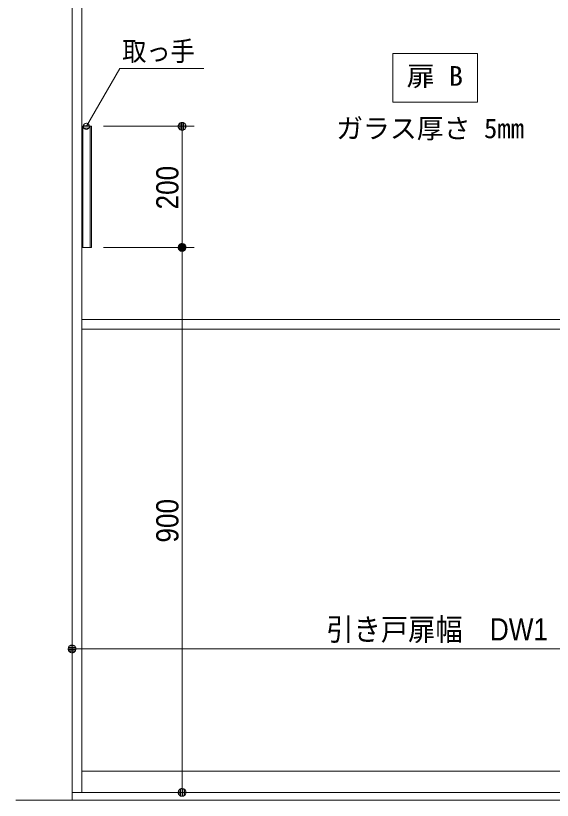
# Model space of a CAD drawing. Units: millimetres, scale not verified. Extents: x -6062 to 6062, y -3045 to 3045.
# Drawn here: x -4581 to -3694, y -2000 to -704 of the extents above; entities that cross this region are included whole.
import ezdxf
from ezdxf.enums import TextEntityAlignment as Align

# ---------------------------------------------------------------- set-up
doc = ezdxf.new("R2010")
doc.units = ezdxf.units.MM
doc.header["$LTSCALE"] = 20
for name, color, linetype, lineweight in [('0-0_3一般', 7, 'Continuous', 9), ('0-1_2寸法-3', 7, 'Continuous', 9), ('0-2_2寸法-1', 7, 'Continuous', 9), ('0-3_0', 7, 'Continuous', 9)]:
    doc.layers.add(name, color=color, linetype=linetype, lineweight=lineweight)
doc.styles.add('ＭＳ ゴシック', font='')
doc.styles.add('ＭＳ Ｐゴシック', font='')
doc.styles.get('ＭＳ ゴシック').set_extended_font_data('MS Gothic')
doc.styles.get('ＭＳ Ｐゴシック').set_extended_font_data('MS PGothic')

# ---------------------------------------------------------------- blocks, each defined once
blk = doc.blocks.new('_Dot')
at = {"layer": '0-3_0'}
for p, q in [((-10, 0), (-20, 0)), ((9.78, 2), (-9.78, 2)), ((7.99, 6), (-7.99, 6)), ((9.16, -3.98), (-9.16, -3.98)), ((6, -7.98), (-6, -7.98))]:
    blk.add_line(p, q, dxfattribs=at)
for points in [[(10, 0), (9.92, 1.25), (9.69, 2.49), (9.3, 3.68), (8.76, 4.82), (8.09, 5.88), (7.29, 6.85), (6.37, 7.71), (5.36, 8.44), (4.26, 9.05), (3.09, 9.51), (1.87, 9.82), (0.63, 9.98), (-0.63, 9.98), (-1.87, 9.82), (-3.09, 9.51), (-4.26, 9.05), (-5.36, 8.44), (-6.37, 7.71), (-7.29, 6.85), (-8.09, 5.88), (-8.76, 4.82), (-9.3, 3.68), (-9.69, 2.49), (-9.92, 1.25), (-10, 0), (0, 0)], [(-10, 0), (-9.92, -1.25), (-9.69, -2.49), (-9.3, -3.68), (-8.76, -4.82), (-8.09, -5.88), (-7.29, -6.85), (-6.37, -7.71), (-5.36, -8.44), (-4.26, -9.05), (-3.09, -9.51), (-1.87, -9.82), (-0.63, -9.98), (0.63, -9.98), (1.87, -9.82), (3.09, -9.51), (4.26, -9.05), (5.36, -8.44), (6.37, -7.71), (7.29, -6.85), (8.09, -5.88), (8.76, -4.82), (9.3, -3.68), (9.69, -2.49), (9.92, -1.25), (10, 0), (0, 0)]]:
    blk.add_lwpolyline(points, close=True, dxfattribs=at)
blk = doc.blocks.new('グループ-63')
at = {"layer": '0-0_3一般'}
for p, q in [((-54000, 7000), (-54000, -40000)), ((-4623.5, -40000), (-55863.5, -40000))]:
    blk.add_line(p, q, dxfattribs=at)
blk = doc.blocks.new('グループ-64')
at = {"layer": '0-0_3一般'}
for p, q in [((-54000, 6100), (-54000, -39740)), ((-53680, 6100), (-53680, -39740)), ((-53362, -17740), (-53682, -17740)), ((-53642, -21740), (-53642, -17740)), ((-53402, -21740), (-53402, -17740)), ((-53362, -17740), (-53362, -21740)), ((-53680, -24120), (-30320, -24120)), ((-53680, -24440), (-30320, -24440)), ((-30320, -39040), (-53680, -39040)), ((-54000, -39740), (-30000, -39740))]:
    blk.add_line(p, q, dxfattribs=at)
blk.add_lwpolyline([(-53362, -21740), (-53682, -21740), (-53682, -17740)], dxfattribs=at)
blk = doc.blocks.new('グループ-65')
at = {"layer": '0-0_3一般'}
for name in ['グループ-63', 'グループ-64']:
    blk.add_blockref(name, (0, 0), dxfattribs=at)

msp = doc.modelspace()

# ---------------------------------------------------------------- linework, layer by layer
at = {"layer": '0-1_2寸法-3'}
for p, q in [((-4458.91, -886.01), (-4468.69, -886.01)), ((-4459.8, -890.01), (-4467.8, -890.01)), ((-4463.63, -882.01), (-4463.97, -882.01)), ((-4463.63, -882.01), (-4463.97, -882.01))]:
    msp.add_line(p, q, dxfattribs=at)
msp.add_lwpolyline([(-3957.5, -767), (-3817.5, -767), (-3817.5, -847), (-3957.5, -847)], close=True, dxfattribs=at)
msp.add_lwpolyline([(-4463.8, -887), (-4408.56, -791.33), (-4270.04, -791.33)], dxfattribs=at)
msp.add_circle((-4463.8, -887), 5.01, dxfattribs=at)
msp.add_circle((-4463.8, -887), 5.01, dxfattribs=at)
at = {"layer": '0-2_2寸法-1'}
for p, q in [((-4435.8, -887), (-4285.8, -887)), ((-4305.8, -1074.29), (-4305.8, -899.71)), ((-4435.6, -1087), (-4285.8, -1087)), ((-4435.6, -1087), (-4285.8, -1087)), ((-4305.8, -1099.71), (-4305.8, -1974.29)), ((-4487.5, -1730), (-4487.3, -1730)), ((-3300.21, -1750), (-4474.79, -1750)), ((-4435.8, -1987), (-4285.8, -1987))]:
    msp.add_line(p, q, dxfattribs=at)

# ---------------------------------------------------------------- block references
at = {"layer": '0-0_3一般', "xscale": 0.05, "yscale": 0.05}
msp.add_blockref('グループ-65', (-1787.5, 0), dxfattribs=at)
at = {"layer": '0-2_2寸法-1', "xscale": 0.6356201, "yscale": 0.6356201}
for p, rotation in [((-4305.8, -887), 90), ((-4305.8, -1087), 270), ((-4305.8, -1087), 90), ((-4487.5, -1750), 180), ((-4305.8, -1987), 270)]:
    msp.add_blockref('_Dot', p, dxfattribs=dict(at, rotation=rotation))

# ---------------------------------------------------------------- texts
at = {"layer": '0-1_2寸法-3', "style": 'ＭＳ ゴシック'}
for s, width, p in [('取っ手', 0.9, (-4404.71, -788.94)), ('扉 B', 1.05, (-3934.86, -829.87))]:
    msp.add_text(s, height=32.55, dxfattribs=dict(at, width=width)).set_placement(p, align=Align.BOTTOM_LEFT)
msp.add_text('ガラス厚さ 5mm', height=32.55, dxfattribs=at).set_placement((-4051.29, -916.45), align=Align.BOTTOM_LEFT)
at = {"layer": '0-2_2寸法-1', "style": 'ＭＳ Ｐゴシック', "width": 0.9}
for s, p in [('200', (-4300.84, -1024.28)), ('900', (-4300.84, -1574.38))]:
    msp.add_text(s, height=36.66, rotation=90, dxfattribs=at).set_placement(p, align=Align.BOTTOM_LEFT)
msp.add_text('引き戸扉幅\u3000DW1', height=36.69, dxfattribs=at).set_placement((-4067.52, -1747.07), align=Align.BOTTOM_LEFT)

doc.saveas('drawing.dxf')
